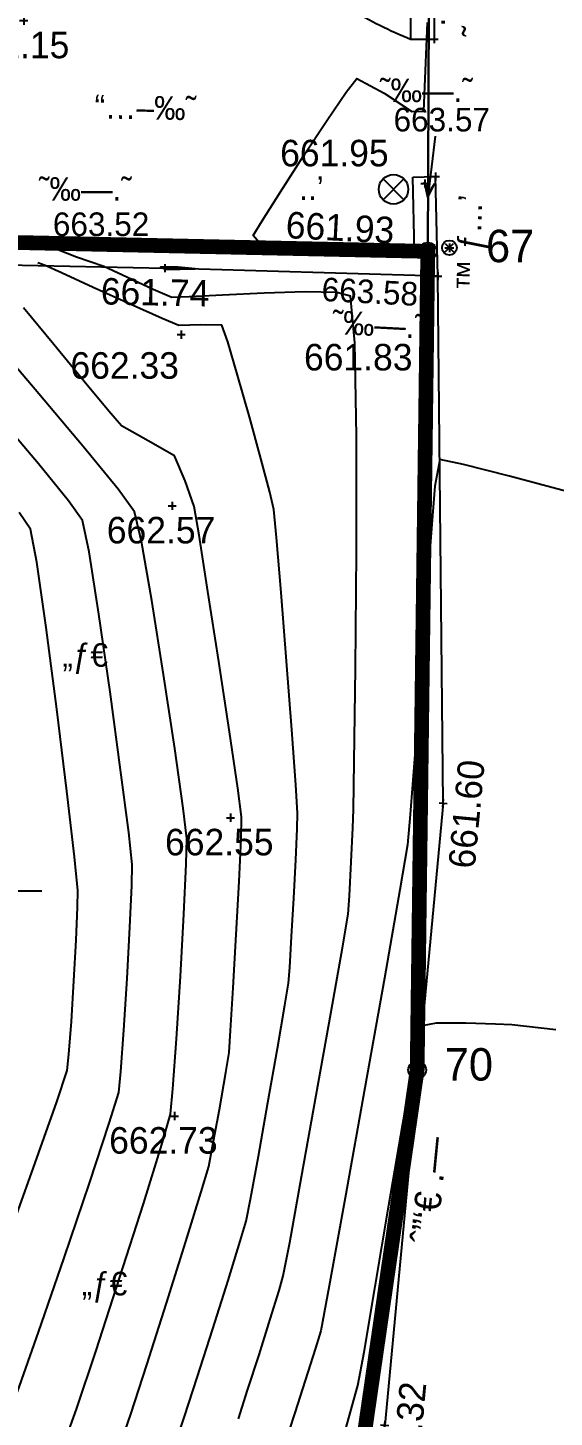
# Model space of a CAD drawing. Header units: millimetres. Extents: x 219878 to 220078, y 635585 to 635737.
# Drawn here: x 219950.26 to 219959.2, y 635666.08 to 635689.64 of the extents above; entities that cross this region are included whole.
import ezdxf
from ezdxf.enums import TextEntityAlignment as Align

# ---------------------------------------------------------------- set-up
doc = ezdxf.new("R2010")
doc.units = ezdxf.units.MM
doc.linetypes.add('HIDDEN', pattern=[9.524999999999999, 6.35, -3.175])
for name, color, linetype in [('1201', 7, 'Continuous'), ('1502', 7, 'Continuous'), ('1602', 240, 'Continuous'), ('1611', 240, 'Continuous'), ('2401', 5, 'Continuous'), ('2407', 4, 'HIDDEN'), ('2417', 70, 'HIDDEN'), ('2602', 4, 'Continuous'), ('2811', 7, 'Continuous'), ('3050', 8, 'Continuous'), ('4402', 2, 'Continuous'), ('CONTINTERMEDIATE', 8, 'Continuous'), ('CONTPRINCIPAL', 8, 'Continuous'), ('CONTREGULAR', 8, 'Continuous'), ('M1200', 150, 'Continuous'), ('tr_hetz', 7, 'Continuous')]:
    doc.layers.add(name, color=color, linetype=linetype)
doc.styles.add('HEBTXT', font='hebtxt')

# ---------------------------------------------------------------- blocks, each defined once
blk = doc.blocks.new('1611')
for radius in [0.6, 0.3]:
    blk.add_circle((0, 0), radius)
at = {"style": 'HEBTXT'}
blk.add_attdef('NUMBER', text='', height=2.2, dxfattribs=at).set_placement((0, 3.4), align=Align.CENTER)
at = {"style": 'HEBTXT', "flags": 1}
blk.add_attdef('D_NAME', text='', height=1.6, dxfattribs=at).set_placement((0, 1.2), align=Align.CENTER)
blk = doc.blocks.new('1502')
for points in [[(-0.274600758071756, 0), (0.274600758071756, 0)], [(0, 0.2746007581008598), (0, -0.2746007581008598)]]:
    blk.add_lwpolyline(points)
at = {"style": 'HEBTXT'}
blk.add_attdef('NAME', text='', height=1.6, dxfattribs=at).set_placement((0, 0.6), align=Align.CENTER)
blk.add_attdef('ELEV', text='', height=1.8, dxfattribs=at).set_placement((0, -0.6), align=Align.TOP_CENTER)
blk = doc.blocks.new('4402')
for p, q in [((-0.7071067828329088, -0.7071067795401863), (0.7071067828329087, 0.7071067795401862)), ((-0.7071067828329088, 0.7071067795401863), (0.7071067828329087, -0.7071067795401861))]:
    blk.add_line(p, q)
blk.add_circle((0, 0), 1)
at = {"style": 'HEBTXT'}
blk.add_attdef('NAME', text='', height=1.6, dxfattribs=at).set_placement((0, 1.6), align=Align.CENTER)
for tag, height, p in [('ELEV', 1.8, (0, -1.6)), ('DESC', 1.6, (0, -4)), ('NUMBER', 1.6, (-3.885780586188048e-16, -6.2)), ('D_NAME', 1.6, (-3.885780586188048e-16, -8.399999999999999))]:
    blk.add_attdef(tag, text='', height=height, dxfattribs=at).set_placement(p, align=Align.TOP_CENTER)
blk = doc.blocks.new('3050')
for points in [[(-0.3, 0), (0.3, 0)], [(-0.282842712474619, -0.282842712474619), (0.282842712474619, 0.282842712474619)], [(-0.282842712474619, 0.282842712474619), (0.2828427124746189, -0.2828427124746189)], [(0, 0.3), (0, -0.3)]]:
    blk.add_lwpolyline(points)
blk.add_circle((0, 0), 0.5)
at = {"style": 'HEBTXT'}
blk.add_attdef('NAME', text='', height=1.6, dxfattribs=at).set_placement((0, 0.7999999999999999), align=Align.CENTER)
blk.add_attdef('ELEV', text='', height=1.8, dxfattribs=at).set_placement((0, -0.8000000000000003), align=Align.TOP_CENTER)
for tag, flags, p in [('DESC', 8, (0, -3)), ('POLE_NAME', 1, (0, -5.2))]:
    blk.add_attdef(tag, text='', height=1.6, dxfattribs=dict(at, flags=flags)).set_placement(p, align=Align.TOP_CENTER)
blk = doc.blocks.new('2401')
at = {"style": 'HEBTXT', "flags": 8}
blk.add_attdef('COVER_TYPE', text='', height=1.8, dxfattribs=at).set_placement((0, 0.6), align=Align.CENTER)
blk = doc.blocks.new('2602')
at = {"style": 'HEBTXT'}
blk.add_attdef('HEIGHT', text='', height=1.6, dxfattribs=at).set_placement((-0.9, 0.6), align=Align.RIGHT)
at = {"style": 'HEBTXT', "flags": 8}
blk.add_attdef('FENCE_TYPE', (0.9, 0.6), '', height=1.6, dxfattribs=at)
blk = doc.blocks.new('hetz')
for p, q in [((0, 0), (-1, 0.35)), ((-0.3, 0), (-1, 0.35)), ((0, 0), (-1, -0.35)), ((-1, -0.35), (-0.3, 0))]:
    blk.add_line(p, q)
blk = doc.blocks.new('2811')
at = {"style": 'HEBTXT', "flags": 8}
blk.add_attdef('TYPE', text='', height=1.6, dxfattribs=at).set_placement((0, 0.6), align=Align.CENTER)
blk = doc.blocks.new('2407')
at = {"style": 'HEBTXT', "flags": 8}
blk.add_attdef('COVER_TYPE', text='', height=1.6, dxfattribs=at).set_placement((0, 0.6), align=Align.CENTER)

msp = doc.modelspace()

# ---------------------------------------------------------------- linework, layer by layer
at = {"layer": '1201'}
msp.add_line((219950.5, 635675), (219949.5, 635675), dxfattribs=at)
at = {"layer": '1602'}
for points in [[(219946.055986384, 635736.7073817095), (219946.1399999997, 635730.6500000004), (219955.9900000002, 635730.6600000001), (219956.7000000002, 635714.2200000007), (219957.0800000001, 635692.6899999995), (219957.0499999998, 635685.8499999996), (219917.0700000003, 635686.7100000009), (219917.0700000003, 635704.7899999991), (219916.7627327874, 635736.7073817095)], [(219955.0499999998, 635659.4299999997), (219956.8700000001, 635671.9700000007), (219957.0499999998, 635685.8499999996), (219957.0800000001, 635692.6899999995), (219956.7000000002, 635714.2200000007)]]:
    msp.add_lwpolyline(points, dxfattribs=at)
msp.add_lwpolyline([(219956.8700000001, 635671.9700000007), (219955.0499999998, 635659.4299999997), (219915.6299999999, 635661.9600000009), (219917.0700000003, 635686.7100000009), (219957.0499999998, 635685.8499999996), (219956.8700000001, 635671.9700000007)], close=True, dxfattribs=at)
at = {"layer": '2401'}
for points in [[(219957.31, 635676.492), (219957.22, 635685.43)], [(219957.31, 635676.492), (219956.319, 635665.946), (219955.249, 635657.758)]]:
    msp.add_lwpolyline(points, dxfattribs=at)
at = {"layer": '2417'}
msp.add_lwpolyline([(219956.7590012239, 635689.4470105163, -0.03875885466704414), (219955.7373132138, 635689.9597340999, -0.03875885463393079), (219954.807, 635690.624, -0.03939478242205419), (219953.9780308842, 635691.4380268557, -0.03939478242312194), (219953.287, 635692.372)], format="xyb", dxfattribs=at)
at = {"layer": '2602'}
for points in [[(219956.7234831071, 635703.8052092069), (219956.7590012239, 635689.4470105163)], [(219957.1234549653, 635703.8170802812), (219957.159, 635689.448)], [(219956.7590012239, 635689.4470105163), (219957.159, 635689.448)], [(219956.7947129122, 635687.1102866137), (219957.182, 635687.119)], [(219957.22, 635685.43), (219957.182, 635687.119)], [(219956.823, 635685.853), (219956.7947129122, 635687.1102866137)], [(219956.823, 635685.853), (219949.853, 635686.046), (219947.656, 635686.112), (219946.53, 635686.122), (219943.771, 635686.192), (219942.231, 635686.222), (219941.829, 635686.208), (219940.973, 635686.228), (219939.535, 635686.253), (219939.05, 635686.284), (219929.336, 635686.46)], [(219917.055, 635686.259), (219924.151, 635686.074), (219926.161, 635686.134), (219929.28, 635686.014), (219939.088, 635685.809), (219943.453, 635685.755), (219952.59, 635685.567)], [(219957.22, 635685.43), (219952.59, 635685.567)]]:
    msp.add_lwpolyline(points, dxfattribs=at)
at = {"layer": 'CONTINTERMEDIATE'}
for points in [[(219951.864258, 635665.711609), (219952.013966, 635666.134308), (219952.285999, 635666.9711), (219952.617161, 635668.015686), (219952.944267, 635669.061768), (219953.204128, 635669.9030149999), (219953.333546, 635670.33313), (219953.400639, 635670.6703189999), (219953.515076, 635671.298859), (219953.625256, 635671.928162), (219953.679581, 635672.2677), (219953.705093, 635672.6372069999), (219953.749275, 635673.3618770001), (219953.801044, 635674.26416), (219953.849316, 635675.166504), (219953.883011, 635675.891357), (219953.891048, 635676.261108), (219953.828304, 635676.749695), (219953.6875, 635677.7054140001), (219953.505909, 635678.89444), (219953.320801, 635680.0830689999), (219953.169449, 635681.037476), (219953.089123, 635681.523865), (219952.932869, 635681.960175), (219952.754074, 635682.385345), (219952.305874, 635682.638031), (219951.856022, 635682.889191), (219951.639301, 635683.140991), (219951.223225, 635683.642517), (219950.706841, 635684.268219), (219950.189201, 635684.892578)], [(219955.65205, 635665.866577), (219955.865665, 635666.6189270001), (219955.970844, 635667.1839899999), (219956.158413, 635668.295715), (219956.389675, 635669.679932), (219956.625942, 635671.062439), (219956.828514, 635672.169067), (219956.958702, 635672.725708), (219957.198101, 635672.767578), (219957.693691, 635672.768738), (219958.200787, 635672.751648), (219958.474686, 635672.7387699999), (219958.726444, 635672.712158), (219959.220795, 635672.654388)]]:
    msp.add_lwpolyline(points, dxfattribs=at)
at = {"layer": 'CONTPRINCIPAL'}
for points in [[(219953.837292, 635666.056946), (219953.994423, 635666.539551), (219954.187176, 635667.141296), (219954.377594, 635667.743774), (219954.527725, 635668.228516), (219954.599609, 635668.477081), (219954.707806, 635669.0439149999), (219954.910496, 635670.156738), (219955.159275, 635671.5427550001), (219955.405743, 635672.92923), (219955.601498, 635674.043335), (219955.698143, 635674.612274), (219955.720112, 635674.922455), (219955.75127, 635675.499451), (219955.779205, 635676.076721), (219955.791508, 635676.387634), (219955.801918, 635677.195892), (219955.822128, 635678.78067), (219955.839058, 635680.752319), (219955.839626, 635682.721161), (219955.810741, 635684.297607), (219955.739326, 635685.091949), (219955.505421, 635685.154785), (219954.968529, 635685.165588), (219954.274601, 635685.143463), (219953.569592, 635685.107483), (219952.999451, 635685.076691), (219952.710129, 635685.07016), (219952.390415, 635685.202576), (219951.869736, 635685.444122), (219951.553921, 635685.5914609999), (219951.092396, 635685.749908), (219950.716293, 635685.896759), (219951.043495, 635685.907593), (219951.685852, 635685.912903), (219952.485832, 635685.914856), (219953.285919, 635685.91568), (219953.928585, 635685.917633), (219954.256317, 635685.922913), (219954.08604, 635686.117035), (219954.241001, 635686.3697510001), (219954.551975, 635686.8609310001), (219954.943623, 635687.469055), (219955.340603, 635688.072632), (219955.667572, 635688.55014), (219955.84919, 635688.78006), (219956.310303, 635688.530487), (219956.777443, 635688.223877), (219956.980675, 635688.228241), (219956.996006, 635688.505737), (219957.016865, 635689.050812), (219957.04343, 635689.7286680001)], [(219950.088005, 635666.513031), (219950.444733, 635667.523865), (219950.880138, 635668.785583), (219951.30904, 635670.0495), (219951.646252, 635671.0669859999), (219951.806591, 635671.589417), (219951.844608, 635671.94519), (219951.895363, 635672.645996), (219951.949421, 635673.519562), (219951.997372, 635674.3935850001), (219952.029797, 635675.095886), (219952.037273, 635675.454102), (219951.976353, 635675.997131), (219951.840092, 635677.059906), (219951.661118, 635678.381439), (219951.472057, 635679.700684), (219951.305527, 635680.756653), (219951.194153, 635681.288269), (219950.957451, 635681.621704), (219950.446754, 635682.2472529999), (219949.795761, 635683.016937)]]:
    msp.add_lwpolyline(points, dxfattribs=at)
at = {"layer": 'CONTREGULAR'}
for points in [[(219952.80899, 635665.7617489999), (219952.925446, 635666.095703), (219953.140564, 635666.7551569999), (219953.403358, 635667.577911), (219953.662846, 635668.4017640001), (219953.868034, 635669.0645140001), (219953.967945, 635669.403992), (219954.041428, 635669.776428), (219954.175762, 635670.508423), (219954.339245, 635671.42041), (219954.500168, 635672.3329159999), (219954.62682, 635673.066315), (219954.687496, 635673.4411010001), (219954.707664, 635673.707581), (219954.739403, 635674.230713), (219954.775665, 635674.882172), (219954.809425, 635675.5337520001), (219954.833641, 635676.05719), (219954.841278, 635676.32431), (219954.811321, 635676.8016359999), (219954.74358, 635677.736694), (219954.655193, 635678.900482), (219954.563305, 635680.063934), (219954.48505, 635680.998016), (219954.437569, 635681.4736939999), (219954.367867, 635681.76593), (219954.217072, 635682.335724), (219954.022976, 635683.043396), (219953.823368, 635683.749268), (219953.656029, 635684.31366), (219953.558746, 635684.5968930001), (219953.201057, 635684.605133), (219952.825478, 635684.59256), (219952.543846, 635684.712494), (219952.00293, 635684.954987), (219951.37598, 635685.2393489999), (219950.836254, 635685.484894), (219950.556999, 635685.611053), (219950.4350869668, 635685.6571097439)], [(219952.589287, 635685.5827029999), (219952.517883, 635685.580505), (219952.550838, 635685.569611), (219952.59478, 635685.549988), (219952.850327, 635685.5499270001), (219953.105606, 635685.554352), (219952.814487, 635685.5827029999), (219952.627739, 635685.5827029999), (219952.597527, 635685.5827029999)], [(219950.908524, 635665.7137760001), (219951.091438, 635666.216522), (219951.424232, 635667.212158), (219951.828331, 635668.4554140001), (219952.225155, 635669.70105), (219952.536129, 635670.703857), (219952.682671, 635671.218597), (219952.726147, 635671.649658), (219952.786858, 635672.4977109999), (219952.852837, 635673.554535), (219952.912125, 635674.6118470001), (219952.952763, 635675.461334), (219952.962791, 635675.894684), (219952.899872, 635676.4109189999), (219952.756523, 635677.420807), (219952.567593, 635678.676239), (219952.36792, 635679.929077), (219952.192352, 635680.931183), (219952.075733, 635681.434387), (219951.797852, 635681.818512), (219951.205635, 635682.541779), (219950.452866, 635683.4325560001), (219949.693336, 635684.319153)], [(219959.409698, 635681.777954), (219958.438332, 635682.037445), (219957.656822, 635682.237061), (219957.25531, 635682.319916), (219957.171669, 635681.8713069999), (219957.131725, 635681.373383), (219957.092857, 635680.855896), (219957.018745, 635679.841492), (219956.926201, 635678.578674), (219956.832031, 635677.316071), (219956.753044, 635676.302216), (219956.706047, 635675.7856449999), (219956.578342, 635675.0215149999), (219956.315269, 635673.5258180001), (219955.983059, 635671.664612), (219955.647949, 635669.803894), (219955.376186, 635668.309692), (219955.234005, 635667.548004), (219955.146019, 635667.251434), (219954.972279, 635666.703369), (219954.795521, 635666.156128), (219954.698471, 635665.862061)], [(219949.929703, 635669.113892), (219950.391243, 635670.3960569999), (219950.755444, 635671.428101), (219950.930508, 635671.957947), (219950.962662, 635672.238617), (219951.00375, 635672.792175), (219951.046627, 635673.482452), (219951.084141, 635674.173248), (219951.109154, 635674.7283020001), (219951.114517, 635675.0114140001), (219951.055103, 635675.5813600001), (219950.925037, 635676.697357), (219950.755028, 635678.085388), (219950.575802, 635679.4715270001), (219950.418076, 635680.581757), (219950.312572, 635681.142151), (219950.116043, 635681.424255)]]:
    msp.add_lwpolyline(points, dxfattribs=at)
at = {"layer": 'M1200', "color": 150, "const_width": 0.25}
msp.add_lwpolyline([(219917.07, 635686.71), (219957.05, 635685.85), (219956.87, 635671.97), (219955.0499999998, 635659.43), (219953.18, 635648.63), (219914.71, 635650.6899999995), (219915.6299999999, 635661.9600000009)], close=True, dxfattribs=at)
at = {"layer": 'tr_hetz'}
msp.add_line((219957.1750565323, 635687.800443817), (219957.051301636, 635686.7636200106), dxfattribs=at)

# ---------------------------------------------------------------- block references
at = {"layer": '1502'}
ref = msp.add_blockref('1502', (219957.159, 635689.448, 661.958), dxfattribs=dict(at, xscale=0.25, yscale=0.25, zscale=0.25))
ref.add_attrib('ELEV', '661.96', dxfattribs={"layer": '0', "height": 0.45, "rotation": 271.1341775754396, "style": 'HEBTXT'}).set_placement((219958.3168398846, 635690.7515643858), align=Align.TOP_CENTER)
ref = msp.add_blockref('1502', (219950.195, 635689.762, 662.147), dxfattribs=dict(at, xscale=0.25, yscale=0.25, zscale=0.25))
ref.add_attrib('ELEV', '662.15', dxfattribs={"layer": '0', "height": 0.45, "style": 'HEBTXT'}).set_placement((219950.0490780069, 635689.5737730974), align=Align.TOP_CENTER)
at = {"layer": '1502', "xscale": 0.25, "yscale": 0.25, "zscale": 0.25}
for p in [(219957.182, 635687.119, 661.896), (219957, 635687)]:
    msp.add_blockref('1502', p, dxfattribs=at)
at = {"layer": '1502'}
ref = msp.add_blockref('1502', (219956.823, 635685.853, 661.933), dxfattribs=dict(at, xscale=0.25, yscale=0.25, zscale=0.25))
ref.add_attrib('ELEV', '661.93', dxfattribs={"layer": '0', "height": 0.45, "rotation": 357.0159309884758, "style": 'HEBTXT'}).set_placement((219955.5746680548, 635686.4774358036), align=Align.TOP_CENTER)
ref = msp.add_blockref('1502', (219952.59, 635685.567, 661.743), dxfattribs=dict(at, xscale=0.25, yscale=0.25, zscale=0.25, rotation=358.8212666249096))
ref.add_attrib('ELEV', '661.74', dxfattribs={"layer": '0', "height": 0.45, "rotation": 358.8212666249144, "style": 'HEBTXT'}).set_placement((219952.42952479, 635685.3820351446), align=Align.TOP_CENTER)
ref = msp.add_blockref('1502', (219957.22, 635685.43, 661.825), dxfattribs=dict(at, xscale=0.25, yscale=0.25, zscale=0.25))
ref.add_attrib('ELEV', '661.83', dxfattribs={"layer": '0', "height": 0.45, "style": 'HEBTXT'}).set_placement((219955.8705263289, 635684.2809372441), align=Align.TOP_CENTER)
ref = msp.add_blockref('1502', (219952.865, 635684.438, 662.334), dxfattribs=dict(at, xscale=0.25, yscale=0.25, zscale=0.25))
ref.add_attrib('ELEV', '662.33', dxfattribs={"layer": '0', "height": 0.45, "style": 'HEBTXT'}).set_placement((219951.9085622426, 635684.1401931584), align=Align.TOP_CENTER)
ref = msp.add_blockref('1502', (219952.714, 635681.536, 662.572), dxfattribs=dict(at, xscale=0.25, yscale=0.25, zscale=0.25))
ref.add_attrib('ELEV', '662.57', dxfattribs={"layer": '0', "height": 0.45, "style": 'HEBTXT'}).set_placement((219952.525220864, 635681.3477730973), align=Align.TOP_CENTER)
ref = msp.add_blockref('1502', (219957.3099999999, 635676.492, 661.603), dxfattribs=dict(at, xscale=0.25, yscale=0.25, zscale=0.25, rotation=84.63172099941747))
ref.add_attrib('ELEV', '661.60', dxfattribs={"layer": '0', "height": 0.45, "rotation": 84.63172100104545, "style": 'HEBTXT'}).set_placement((219957.4837492817, 635676.3291080663), align=Align.TOP_CENTER)
ref = msp.add_blockref('1502', (219953.702, 635676.247, 662.548), dxfattribs=dict(at, xscale=0.25, yscale=0.25, zscale=0.25))
ref.add_attrib('ELEV', '662.55', dxfattribs={"layer": '0', "height": 0.45, "style": 'HEBTXT'}).set_placement((219953.513220864, 635676.0587730973), align=Align.TOP_CENTER)
ref = msp.add_blockref('1502', (219952.754, 635671.189, 662.73), dxfattribs=dict(at, xscale=0.25, yscale=0.25, zscale=0.25))
ref.add_attrib('ELEV', '662.73', dxfattribs={"layer": '0', "height": 0.45, "style": 'HEBTXT'}).set_placement((219952.565220864, 635671.0007730974), align=Align.TOP_CENTER)
ref = msp.add_blockref('1502', (219956.319, 635665.946, 661.319), dxfattribs=dict(at, xscale=0.2499999999999999, yscale=0.2499999999999999, zscale=0.2499999999999999, rotation=84.63172099941744))
ref.add_attrib('ELEV', '661.32', dxfattribs={"layer": '0', "height": 0.45, "rotation": 84.63172100104545, "style": 'HEBTXT'}).set_placement((219956.4927492818, 635665.7831080663), align=Align.TOP_CENTER)
at = {"layer": '1611'}
ref = msp.add_blockref('1611', (219957.05, 635685.85), dxfattribs=dict(at, xscale=0.25, yscale=0.25, zscale=0.25))
ref.add_attrib('NUMBER', '67', dxfattribs={"layer": '0', "height": 0.55, "style": 'HEBTXT'}).set_placement((219958.447599193, 635685.6659630879), align=Align.CENTER)
ref = msp.add_blockref('1611', (219956.87, 635671.97), dxfattribs=dict(at, xscale=0.25, yscale=0.25, zscale=0.25))
ref.add_attrib('NUMBER', '70', dxfattribs={"layer": '0', "height": 0.55, "style": 'HEBTXT'}).set_placement((219957.7477258923, 635671.7896755262), align=Align.CENTER)
at = {"layer": '2401'}
ref = msp.add_blockref('2401', (219956.6868078543, 635669.579712133), dxfattribs=dict(at, xscale=0.25, yscale=0.25, zscale=0.25, rotation=349.5486861338938))
ref.add_attrib('COVER_TYPE', 'ˆ”‘€ .—', dxfattribs={"layer": '0', "height": 0.45, "rotation": 84.42648043715216, "style": 'HEBTXT', "flags": 8}).set_placement((219957.2953787178, 635669.9151657703), align=Align.CENTER)
at = {"layer": '2407'}
ref = msp.add_blockref('2407', (219952.1000594809, 635685.9806467451), dxfattribs=dict(at, xscale=0.25, yscale=0.25, zscale=0.25, rotation=347.6538811093283))
ref.add_attrib('COVER_TYPE', '“…–‰˜', dxfattribs={"layer": '0', "height": 0.4000000000000001, "rotation": 358.8212666249144, "style": 'HEBTXT', "flags": 8}).set_placement((219952.2542823722, 635688.0884062236), align=Align.CENTER)
at = {"layer": '2602'}
ref = msp.add_blockref('2602', (219957.159, 635689.448), dxfattribs=dict(at, xscale=0.25, yscale=0.25, zscale=0.25, rotation=271.1341775754396))
ref.add_attrib('FENCE_TYPE', '˜‰—.˜', (219957.2535882542, 635691.0595539765), dxfattribs={"layer": '0', "height": 0.4, "rotation": 271.1341775754396, "style": 'HEBTXT', "flags": 8})
ref.add_attrib('HEIGHT', '663.06', dxfattribs={"layer": '0', "height": 0.4, "rotation": 271.1341775754396, "style": 'HEBTXT'}).set_placement((219957.2446810261, 635691.4696058957), align=Align.RIGHT)
ref = msp.add_blockref('2602', (219956.9245385203, 635687.1037345392), dxfattribs=dict(at, xscale=0.25, yscale=0.25, zscale=0.25))
ref.add_attrib('FENCE_TYPE', '˜‰—.˜', (219956.2404509522, 635688.3801226158), dxfattribs={"layer": '0', "height": 0.4000000000000001, "style": 'HEBTXT', "flags": 8})
ref.add_attrib('HEIGHT', '663.57', dxfattribs={"layer": '0', "height": 0.4000000000000001, "style": 'HEBTXT'}).set_placement((219958.1055941527, 635687.8835427404), align=Align.RIGHT)
ref = msp.add_blockref('2602', (219950.4593711887, 635686.0278363316), dxfattribs=dict(at, xscale=0.25, yscale=0.25, zscale=0.25))
ref.add_attrib('FENCE_TYPE', '˜‰—.˜', (219950.4550093537, 635686.7076309334), dxfattribs={"layer": '0', "height": 0.4000000000000001, "style": 'HEBTXT', "flags": 8})
ref.add_attrib('HEIGHT', '663.52', dxfattribs={"layer": '0', "height": 0.4000000000000001, "style": 'HEBTXT'}).set_placement((219952.3261560638, 635686.1096808533), align=Align.RIGHT)
ref = msp.add_blockref('2602', (219956.1416523399, 635685.8958805641), dxfattribs=dict(at, xscale=0.25, yscale=0.25, zscale=0.25, rotation=357.0159309884758))
ref.add_attrib('FENCE_TYPE', '˜‰—.˜', (219955.4237207517, 635684.4511432492), dxfattribs={"layer": '0', "height": 0.4000000000000001, "rotation": 357.0159309884758, "style": 'HEBTXT', "flags": 8})
ref.add_attrib('HEIGHT', '663.58', dxfattribs={"layer": '0', "height": 0.4000000000000001, "rotation": 357.0159309884758, "style": 'HEBTXT'}).set_placement((219956.8752009458, 635684.9250645975), align=Align.RIGHT)
at = {"layer": '2811', "xscale": 0.2500000000000001, "yscale": 0.2500000000000001, "zscale": 0.2500000000000001}
for p in [(219951.2374910073, 635678.6560375621), (219951.5657106575, 635667.9972260245)]:
    msp.add_blockref('2811', p, dxfattribs=at).add_auto_attribs({'TYPE': '„ƒ€'})
at = {"layer": '3050'}
ref = msp.add_blockref('3050', (219957.417, 635685.911, 661.87), dxfattribs=dict(at, xscale=0.25, yscale=0.25, zscale=0.25))
ref.add_attrib('DESC', '™ ƒ…’', dxfattribs={"layer": '0', "height": 0.4000000000000001, "rotation": 88.75517143566182, "style": 'HEBTXT', "flags": 8}).set_placement((219957.5546231613, 635685.9973142488, 661.87), align=Align.TOP_CENTER)
at = {"layer": '4402'}
ref = msp.add_blockref('4402', (219956.469, 635686.902, 661.948), dxfattribs=dict(at, xscale=0.25, yscale=0.25, zscale=0.25))
ref.add_attrib('ELEV', '661.95', dxfattribs={"layer": '0', "height": 0.45, "style": 'HEBTXT'}).set_placement((219955.4659822931, 635687.741484801), align=Align.TOP_CENTER)
ref.add_attrib('DESC', '..’', dxfattribs={"layer": '0', "height": 0.4000000000000001, "style": 'HEBTXT'}).set_placement((219955.0767878841, 635687.1199956234, 661.948), align=Align.TOP_CENTER)
at = {"layer": 'tr_hetz', "xscale": 0.25, "yscale": 0.25, "zscale": 0.25, "rotation": 263.1933995029254}
msp.add_blockref('hetz', (219957.051301636, 635686.7636200106), dxfattribs=at)

doc.saveas('drawing.dxf')
